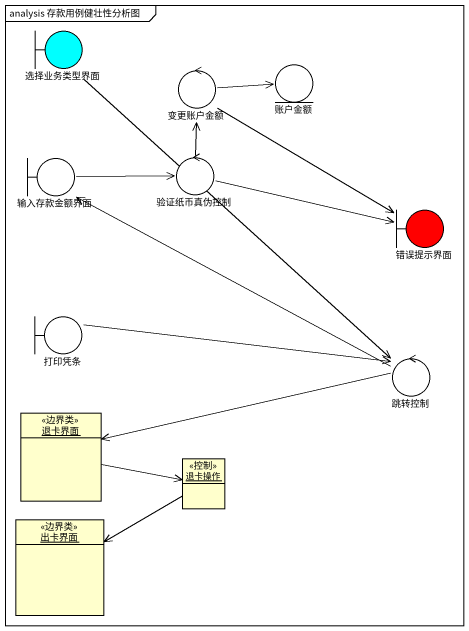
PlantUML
@startuml
mainframe analysis 存款用例健壮性分析图
allowmixing
hide circle
hide empty members
boundary 选择业务类型界面 #00FFFF
control 变更账户金额
entity 账户金额
boundary 输入存款金额界面
control 验证纸币真伪控制
boundary 错误提示界面 #FF0000
boundary 打印凭条
control 跳转控制
object 退卡界面 <<边界类>>
object 退卡操作 <<控制>>
object 出卡界面 <<边界类>>
选择业务类型界面 --> 跳转控制
变更账户金额 -right-> 账户金额
变更账户金额 --> 错误提示界面
输入存款金额界面 -right-> 验证纸币真伪控制
验证纸币真伪控制 -up-> 变更账户金额
验证纸币真伪控制 -right-> 错误提示界面
打印凭条 -right-> 跳转控制
跳转控制 -left-> 输入存款金额界面
跳转控制 -left-> 退卡界面
退卡界面 -right-> 退卡操作
退卡操作 -left-> 出卡界面
@enduml
